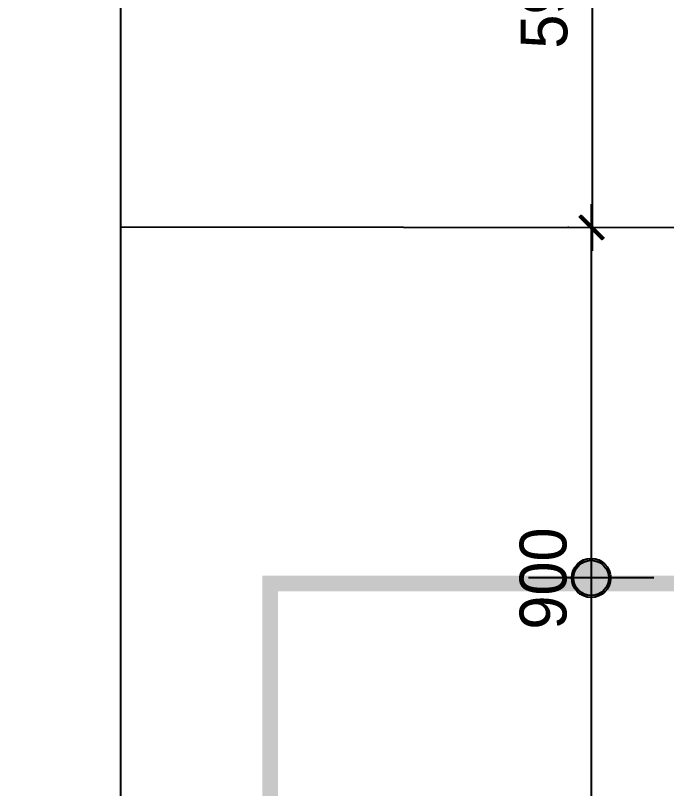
# Model space of a CAD drawing. Header units: millimetres. Extents: x 359270 to 411470, y 57550 to 89768.
# Drawn here: x 398911 to 399746, y 62691 to 63682 of the extents above; entities that cross this region are included whole.
import ezdxf

# ---------------------------------------------------------------- set-up
doc = ezdxf.new("R2010")
doc.units = ezdxf.units.MM
doc.header["$LTSCALE"] = 100
doc.header["$PDMODE"] = 3
doc.linetypes.add('HID2', pattern=[1, 0.5, -0.5])
doc.layers.get('DEFPOINTS').update_dxf_attribs({"color": 248})
for name, color, linetype in [('07-DIM WAL', 5, 'Continuous'), ('3.기호.계단선', 30, 'Continuous'), ('C-WALL1', 2, 'Continuous'), ('CEIL-LIGHT', 7, 'Continuous'), ('RC-LIGHT', 7, 'Continuous')]:
    doc.layers.add(name, color=color, linetype=linetype)
doc.styles.add('HY 울릉도 L', font='')
doc.styles.get('HY 울릉도 L').set_extended_font_data('HY울릉도L')
doc.dimstyles.new('30', dxfattribs={"dimscale": 30, "dimtxt": 2, "dimasz": 1, "dimexe": 1, "dimexo": 1, "dimgap": 1, "dimtad": 1, "dimdec": 0, "dimrnd": 0.05, "dimdsep": 46, "dimlunit": 6, "dimtxsty": 'HY 울릉도 L', "dimblk": 'ARCHTICK', "dimcen": 2.5, "dimdle": 1, "dimclrd": 133, "dimclre": 133, "dimclrt": 30, "dimadec": 0, "dimazin": 0, "dimtfac": 1, "dimtdec": 0, "dimtix": 1, "dimtmove": 2, "dimatfit": 3, "dimldrblk": 'ARCHTICK', "dimfxl": 1, "dimlwd": -1, "dimlwe": -1, "dimarcsym": 0})

# ---------------------------------------------------------------- blocks, each defined once
blk = doc.blocks.new('FLLROP')
at = {"layer": 'C-WALL1'}
blk.add_line((373246, 62330), (373246, 66590), dxfattribs=at)
blk = doc.blocks.new('CJSWJDERH')
blk.add_blockref('FLLROP', (25800, 0))
blk = doc.blocks.new('_ArchTick')
at = {"color": 0, "linetype": 'ByBlock', "const_width": 0.15}
blk.add_lwpolyline([(-0.5, -0.5), (0.5, 0.5)], dxfattribs=at)
blk = doc.blocks.new('*D50')
at = {"layer": '07-DIM WAL', "color": 133}
for p, q in [((399650.24, 64029.69), (399650.24, 63380.22)), ((399621, 63999.69), (399620.24, 63999.69)), ((399680.24, 63410.22), (399680.24, 63410.22))]:
    blk.add_line(p, q, dxfattribs=at)
at = {"layer": 'DEFPOINTS', "color": 0}
for p in [(399651, 63999.69), (399650.24, 63410.22), (399650.24, 63410.22)]:
    blk.add_point(p, dxfattribs=at)
at = {"layer": '07-DIM WAL', "color": 133, "xscale": 30, "yscale": 30, "zscale": 30}
for p, rotation in [((399650.24, 63999.69), 90), ((399650.24, 63410.22), 270)]:
    blk.add_blockref('_ArchTick', p, dxfattribs=dict(at, rotation=rotation))
at = {"layer": '07-DIM WAL', "color": 30, "insert": (399588.89, 63704.95), "char_height": 60, "attachment_point": 5, "rotation": 90, "style": 'HY 울릉도 L'}
blk.add_mtext('590', dxfattribs=at)
blk = doc.blocks.new('*D51')
at = {"layer": '07-DIM WAL', "color": 133}
for p, q in [((399649.07, 63440.22), (399649.07, 62480.22)), ((399620.24, 63410.22), (399619.07, 63410.22)), ((399679.07, 62510.22), (399679.07, 62510.22))]:
    blk.add_line(p, q, dxfattribs=at)
at = {"layer": 'DEFPOINTS', "color": 0}
for p in [(399650.24, 63410.22), (399649.07, 62510.22), (399649.07, 62510.22)]:
    blk.add_point(p, dxfattribs=at)
at = {"layer": '07-DIM WAL', "color": 133, "xscale": 30, "yscale": 30, "zscale": 30}
for p, rotation in [((399649.07, 63410.22), 90), ((399649.07, 62510.22), 270)]:
    blk.add_blockref('_ArchTick', p, dxfattribs=dict(at, rotation=rotation))
at = {"layer": '07-DIM WAL', "color": 30, "insert": (399587.76, 62960.22), "char_height": 60, "attachment_point": 5, "rotation": 90, "style": 'HY 울릉도 L'}
blk.add_mtext('900', dxfattribs=at)
blk = doc.blocks.new('1')
at = {"linetype": 'Continuous'}
h = blk.add_hatch(color=4, dxfattribs=at)
h.dxf.hatch_style = 1
edge = h.paths.add_edge_path()
edge.add_arc((11539653.5, -14273503.8), 37.5, 0, 360)
at = {"color": 1, "linetype": 'Continuous'}
for p, q in [((11539653.5, -14273637.1), (11539653.5, -14273370.5)), ((11539520.2, -14273503.8), (11539786.8, -14273503.8))]:
    blk.add_line(p, q, dxfattribs=at)
at = {"color": 4, "linetype": 'Continuous'}
for radius in [41.5, 37.5]:
    blk.add_circle((11539653.5, -14273503.8), radius, dxfattribs=at)

msp = doc.modelspace()

# ---------------------------------------------------------------- linework, layer by layer
at = {"layer": '3.기호.계단선', "linetype": 'HID2', "const_width": 20}
msp.add_lwpolyline([(403732.92, 62953.92), (399237.27, 62953.92), (399237.27, 62621.32), (398637.27, 62621.32), (398637.27, 62138.63), (393643.76, 62138.63), (393643.76, 63644), (391247.5, 63644)], dxfattribs=at)
at = {"layer": 'CEIL-LIGHT'}
msp.add_line((399046, 63411), (402056, 63407.09), dxfattribs=at)

# ---------------------------------------------------------------- block references
msp.add_blockref('CJSWJDERH', (0, 0))
at = {"layer": 'RC-LIGHT', "xscale": 0.6024096385271789, "yscale": 0.6024096385271789, "zscale": 0.6024096385271789, "rotation": 180}
msp.add_blockref('1', (7351247.56, -8535535.28), dxfattribs=at)

# ---------------------------------------------------------------- dimensions: what is measured, and where the dimension line sits
at = {"layer": '07-DIM WAL'}
for base, p1, p2, picture, middle in [((399650.24, 63410.22), (399651, 63999.69), (399650.24, 63410.22), '*D50', (399588.89, 63704.95)), ((399649.07, 62510.22), (399650.24, 63410.22), (399649.07, 62510.22), '*D51', (399587.76, 62960.22))]:
    dim = msp.add_linear_dim(base=base, p1=p1, p2=p2, angle=90, dimstyle='30', override={"dimfxl": 1.25}, dxfattribs=at)
    dim.commit()
    dim.dimension.update_dxf_attribs({"geometry": picture, "text_midpoint": middle})

doc.saveas('drawing.dxf')
